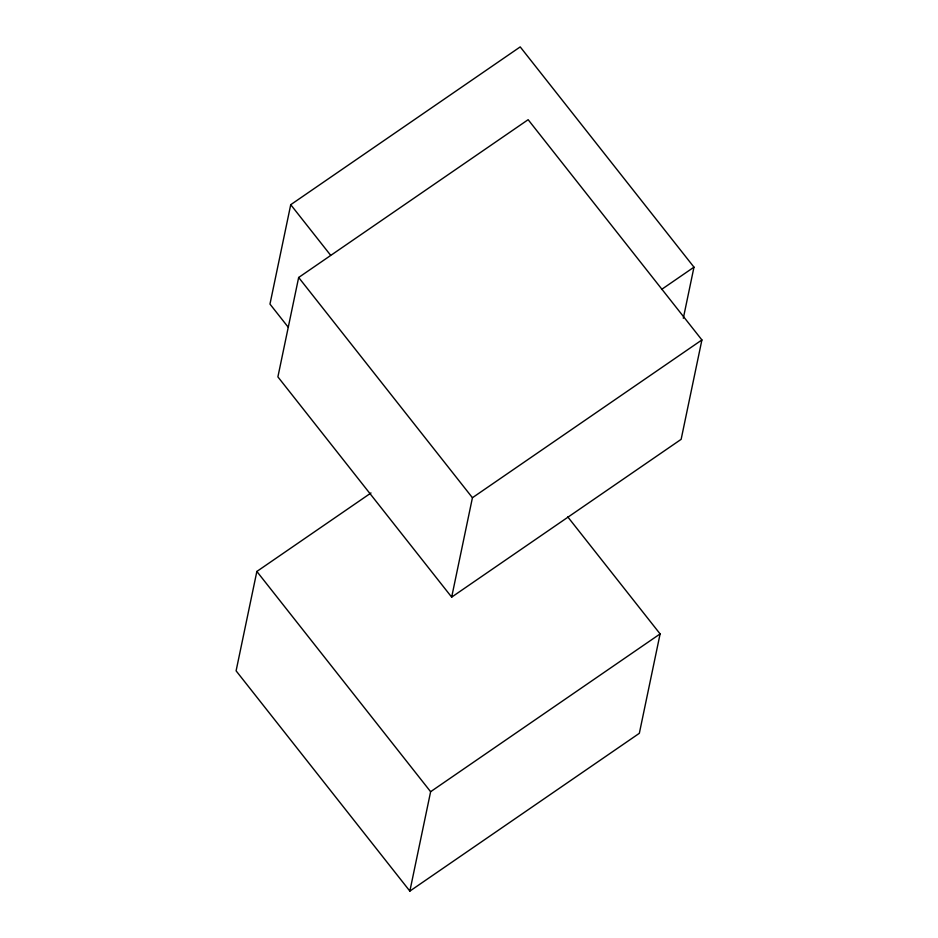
<?xml version="1.0" encoding="UTF-8"?>
<svg xmlns="http://www.w3.org/2000/svg" width="938" height="938" viewBox="0 0 938 938"><rect width="100%" height="100%" fill="white"/><g stroke="black" fill="none" stroke-linecap="round" stroke-linejoin="round"><path stroke-width="1.41" d="M683.31 318.263L693.979 267.154L520.215 46.9L290.733 204.695L269.968 304.088L288.072 327.034M298.659 277.484L277.894 376.877L451.67 597.131L681.14 439.336L701.905 339.943L528.141 119.689L298.659 277.484L472.435 497.726L451.67 597.131M370.991 492.978L256.86 571.453L236.095 670.846L409.859 891.1L639.341 733.305L660.106 633.912L567.783 516.908M409.859 891.1L430.624 791.707L660.106 633.912M661.548 289.455L693.979 267.154M472.435 497.726L701.905 339.943M290.733 204.695L330.563 255.171M256.86 571.453L430.624 791.707"/></g></svg>
